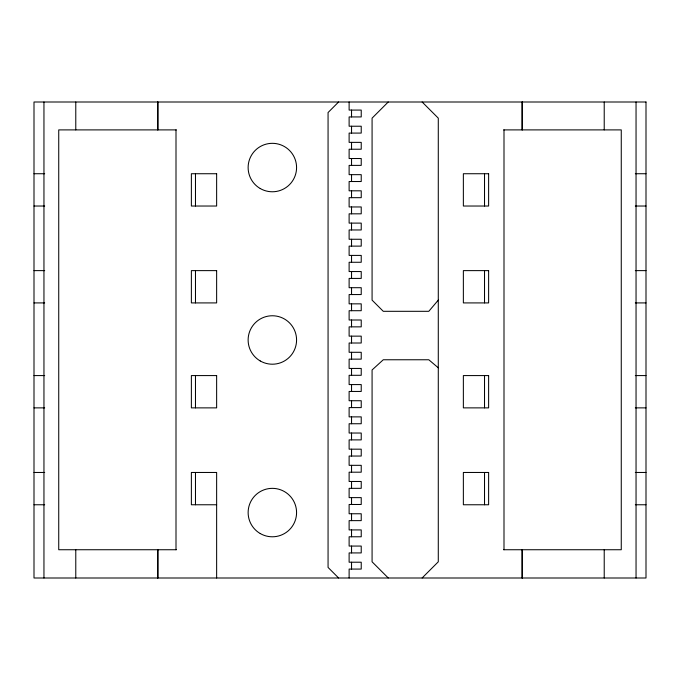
<?xml version="1.0" encoding="UTF-8"?>
<svg xmlns="http://www.w3.org/2000/svg" width="680" height="680" viewBox="0 0 680 680"><rect width="100%" height="100%" fill="white"/><g stroke="black" fill="none" stroke-linecap="round" stroke-linejoin="round"><path stroke-width="1.02" d="M349.12 577.957L349.12 569.075L361.233 569.075L361.233 562.215L349.12 562.215L349.12 552.925L361.233 552.925L361.233 546.065L349.12 546.065L349.12 536.775L361.233 536.775L361.233 529.915L349.12 529.915L349.12 520.634L361.233 520.634L361.233 513.765L349.12 513.765L349.12 504.483L361.233 504.483L361.233 497.624L349.12 497.624L349.12 488.333L361.233 488.333L361.233 481.474L349.12 481.474L349.12 472.192L361.233 472.192L361.233 465.324L349.12 465.324L349.12 456.042L361.233 456.042L361.233 449.174L349.12 449.174L349.12 439.892L361.233 439.892L361.233 433.032L349.12 433.032L349.12 423.742L361.233 423.742L361.233 416.882L349.12 416.882L349.12 407.6L361.233 407.6L361.233 400.732L349.12 400.732L349.12 391.45L361.233 391.45L361.233 384.582L349.12 384.582L349.12 375.3L361.233 375.3L361.233 368.441L349.12 368.441L349.12 359.15L361.233 359.15L361.233 352.291L349.12 352.291L349.12 343.009L361.233 343.009L361.233 336.141L349.12 336.141L349.12 326.859L361.233 326.859L361.233 320L349.12 320L349.12 310.709L361.233 310.709L361.233 303.85L349.12 303.85L349.12 294.559L361.233 294.559L361.233 287.7L349.12 287.7L349.12 278.418L361.233 278.418L361.233 271.55L349.12 271.55L349.12 262.267L361.233 262.267L361.233 255.408L349.12 255.408L349.12 246.118L361.233 246.118L361.233 239.258L349.12 239.258L349.12 229.968L361.233 229.968L361.233 223.108L349.12 223.108L349.12 213.826L361.233 213.826L361.233 206.958L349.12 206.958L349.12 197.676L361.233 197.676L361.233 190.816L349.12 190.816L349.12 181.526L361.233 181.526L361.233 174.667L349.12 174.667L349.12 165.385L361.233 165.385L361.233 158.517L349.12 158.517L349.12 149.234L361.233 149.234L361.233 142.367L349.12 142.367L349.12 133.084L361.233 133.084L361.233 126.225L349.12 126.225L349.12 116.934L361.233 116.934L361.233 110.075L349.12 110.075L349.12 102M351.543 569.075L351.543 562.215M351.543 552.925L351.543 546.065M351.543 536.775L351.543 529.915M351.543 520.634L351.543 513.765M351.543 504.483L351.543 497.624M351.543 488.333L351.543 481.474M351.543 472.192L351.543 465.324M351.543 456.042L351.543 449.174M351.543 439.892L351.543 433.032M351.543 423.742L351.543 416.882M351.543 407.6L351.543 400.732M351.543 391.45L351.543 384.582M351.543 375.3L351.543 368.441M351.543 359.15L351.543 352.291M351.543 343.009L351.543 336.141M351.543 326.859L351.543 320M351.543 310.709L351.543 303.85M351.543 294.559L351.543 287.7M351.543 278.418L351.543 271.55M351.543 262.267L351.543 255.408M351.543 246.118L351.543 239.258M351.543 229.968L351.543 223.108M351.543 213.826L351.543 206.958M351.543 197.676L351.543 190.816M351.543 181.526L351.543 174.667M351.543 165.385L351.543 158.517M351.543 149.234L351.543 142.367M351.543 133.084L351.543 126.225M351.543 116.934L351.543 110.075M438.285 300.118L428.8 311.312L383.274 311.312L372.079 300.118L372.079 118.15L388.229 102M338.589 102L328.066 112.531L328.066 567.426L338.589 577.957M422.135 577.957L438.285 561.808L438.285 118.15L422.135 102M176.367 129.897L58.735 129.897L58.735 549.737L176.367 549.737M503.633 129.897L621.265 129.897L621.265 549.737L503.633 549.737M34 173.731L44.684 173.731M635.315 173.731L646 173.731M34 206.031L44.684 206.031M635.315 206.031L646 206.031M34 270.623L44.684 270.623M635.315 270.623L646 270.623M34 302.914L44.684 302.914M635.315 302.914L646 302.914M34 375.581L44.684 375.581M635.315 375.581L646 375.581M34 407.873L44.684 407.873M635.315 407.873L646 407.873M34 472.464L44.684 472.464M635.315 472.464L646 472.464M34 504.764L44.684 504.764M216.639 504.764L191.377 504.764L191.377 472.464L216.639 472.464L216.639 577.983M635.315 504.764L646 504.764M438.285 367.795L428.8 359.762L383.274 359.762L372.079 369.971L372.079 561.808L388.229 577.957M636.046 102L636.046 578M604.222 102L604.222 129.897M604.222 549.737L604.222 578M522.351 102L522.351 129.897M522.351 549.737L522.351 578M522.002 102L522.002 129.897M522.002 549.737L522.002 578M503.999 129.897L503.999 549.737M484.525 173.731L484.525 206.031M484.525 270.623L484.525 302.914M484.525 375.581L484.525 407.873M484.525 472.464L484.525 504.764M195.475 173.731L195.475 206.031M195.475 270.623L195.475 302.914M195.475 375.581L195.475 407.873M195.475 472.464L195.475 504.764M176.001 129.897L176.001 549.737M157.998 102L157.998 129.897M157.998 549.737L157.998 578M157.649 102L157.649 129.897M157.649 549.737L157.649 578M75.778 102L75.778 129.897M75.778 549.737L75.778 578M43.953 102L43.953 578M646 102L34 102L34 578L646 578L646 102M216.639 173.731L191.377 173.731L191.377 206.031L216.639 206.031L216.639 173.731M488.623 173.731L463.361 173.731L463.361 206.031L488.623 206.031L488.623 173.731M216.639 270.623L191.377 270.623L191.377 302.914L216.639 302.914L216.639 270.623M488.623 270.623L463.361 270.623L463.361 302.914L488.623 302.914L488.623 270.623M216.639 375.581L191.377 375.581L191.377 407.873L216.639 407.873L216.639 375.581M488.623 375.581L463.361 375.581L463.361 407.873L488.623 407.873L488.623 375.581M488.623 472.464L463.361 472.464L463.361 504.764L488.623 504.764L488.623 472.464M260.236 533.545A24.225 24.225 0 0 0 296.574 512.575A24.225 24.225 0 0 0 260.236 491.598A24.225 24.225 0 0 0 260.236 533.545M260.236 360.961A24.225 24.225 0 0 0 296.574 339.983A24.225 24.225 0 0 0 260.236 319.005A24.225 24.225 0 0 0 260.236 360.961M260.236 188.53A24.225 24.225 0 0 0 296.574 167.552A24.225 24.225 0 0 0 260.236 146.574A24.225 24.225 0 0 0 260.236 188.53"/></g></svg>
